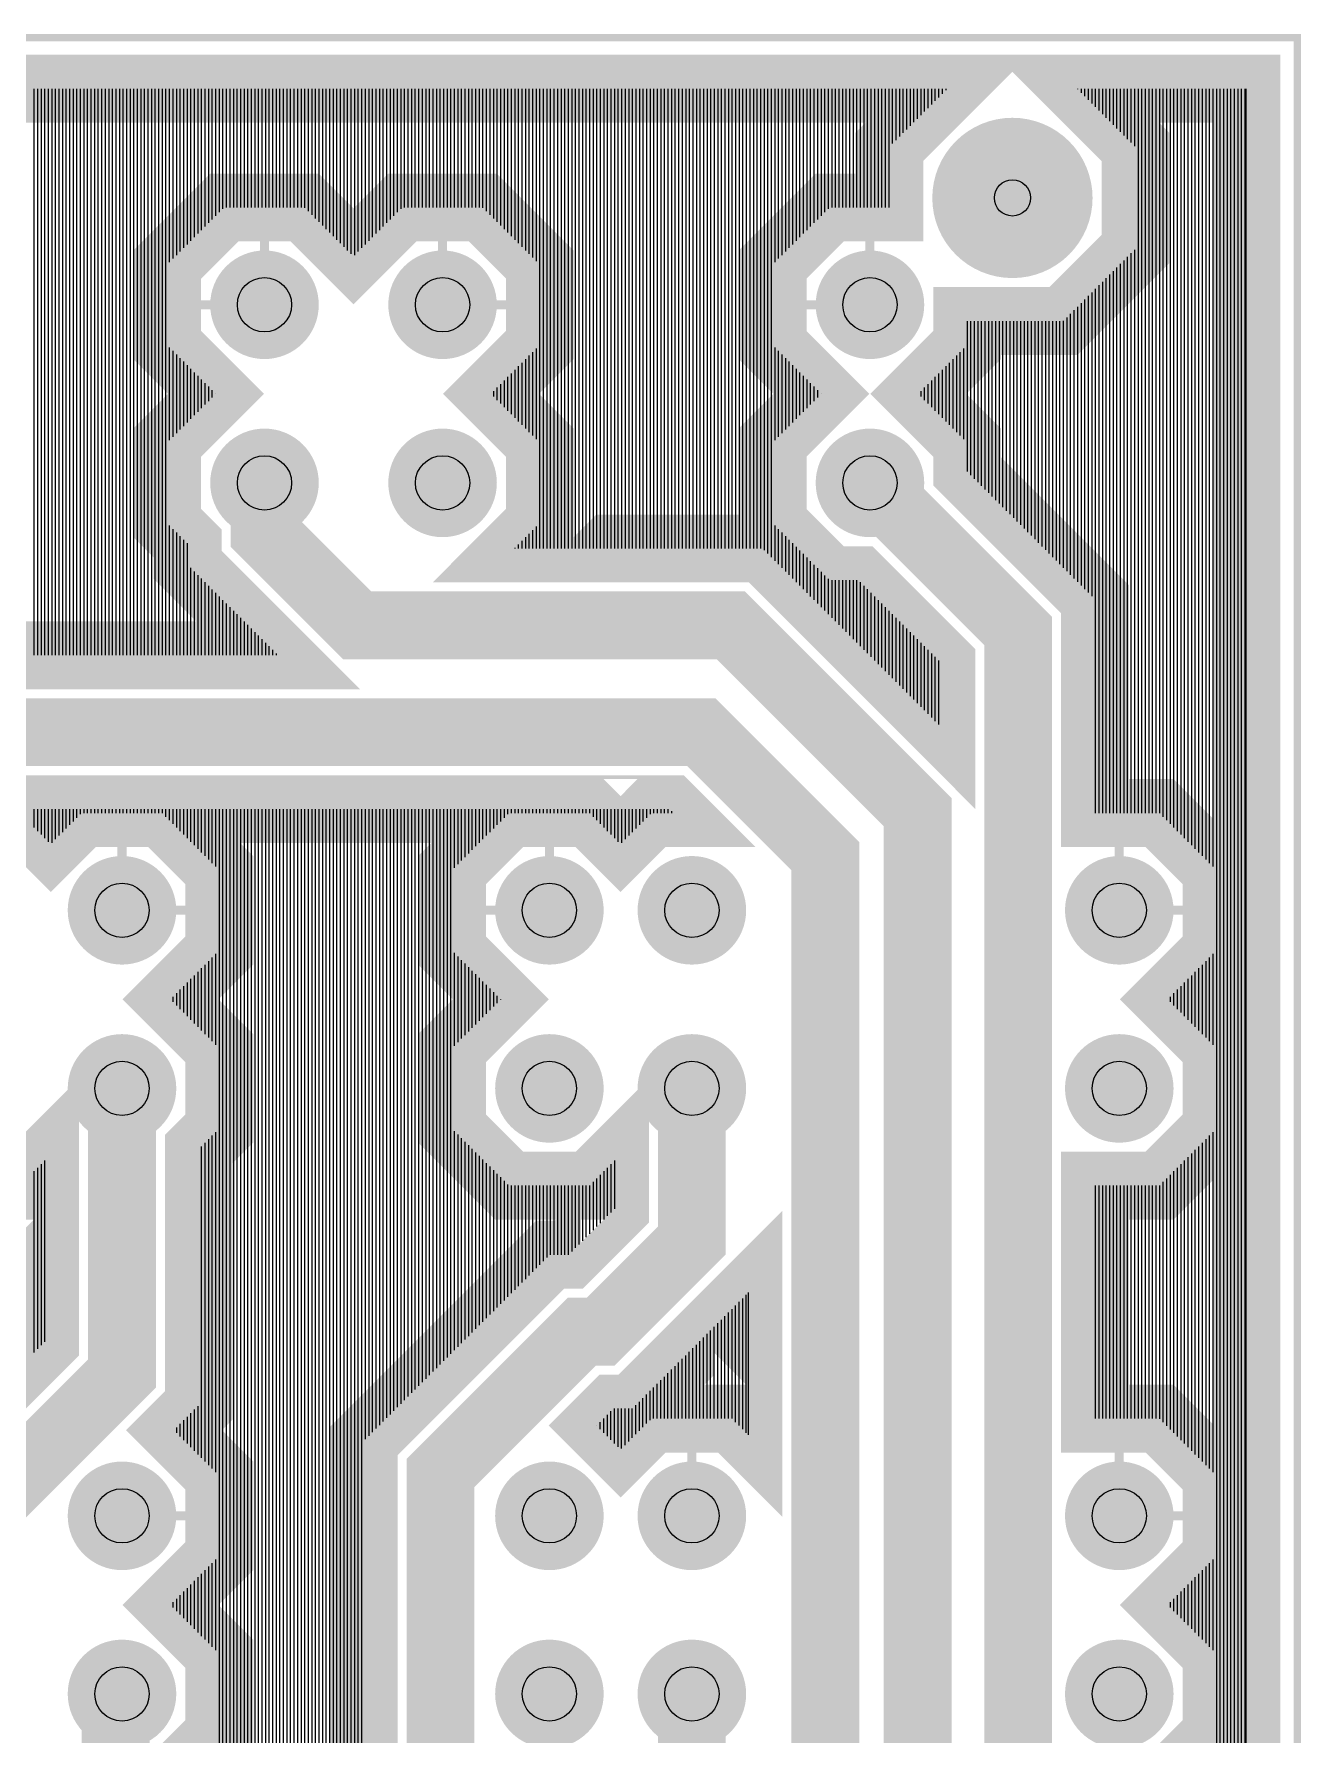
# Model space of a CAD drawing. Header units: centimetres. Extents: x -7.6 to 0, y -0.3 to 9.8.
# Drawn here: x -3.547 to 0.01, y 4.985 to 9.76 of the extents above; entities that cross this region are included whole.
import ezdxf

# ---------------------------------------------------------------- set-up
doc = ezdxf.new("R2010")
doc.units = ezdxf.units.CM
doc.layers.get('0').update_dxf_attribs({"linetype": 'CONTINUOUS'})

# ---------------------------------------------------------------- blocks, each defined once
blk = doc.blocks.new('EPAD')
at = {"const_width": 0.5}
blk.add_lwpolyline([(-0.25, 0, 1), (0.25, 0, 1)], format="xyb", close=True, dxfattribs=at)

msp = doc.modelspace()

# ---------------------------------------------------------------- linework, layer by layer
for points, const_width in [([(-7, 0.3), (0, 0.3), (0, 9.75), (-7, 9.75), (-7, 0.3)], 0.02032), ([(-3.810573, 8.015899), (-2.861273, 8.015899), (-3.115899, 8.270525), (-3.115899, 8.329749), (-3.173049, 8.386899), (-3.173049, 8.613101), (-3.03615, 8.75), (-3.173049, 8.886899), (-3.173049, 9.113101), (-3.013101, 9.273049), (-2.786899, 9.273049), (-2.65, 9.13615), (-2.513101, 9.273049), (-2.286899, 9.273049), (-2.126951, 9.113101), (-2.126951, 8.886899), (-2.26385, 8.75), (-2.126951, 8.613101), (-2.126951, 8.386899), (-2.197951, 8.315899), (-1.500928, 8.315899), (-0.999734, 7.814705), (-0.999734, 7.994408), (-1.232277, 8.226951), (-1.313101, 8.226951), (-1.473049, 8.386899), (-1.473049, 8.613101), (-1.33615, 8.75), (-1.473049, 8.886899), (-1.473049, 9.113101), (-1.313101, 9.273049), (-1.145649, 9.273049), (-1.145649, 9.443173), (-0.982332, 9.60649), (-6.017668, 9.60649)], 0.1905), ([(-0.14351, 0.44351), (-0.14351, 9.60649), (-0.617668, 9.60649), (-0.454351, 9.443173), (-0.454351, 9.156827), (-0.656827, 8.954351), (-0.926951, 8.954351), (-0.926951, 8.886899), (-1.06385, 8.75), (-0.926951, 8.613101), (-0.926951, 8.532277), (-0.567936, 8.173262), (-0.567936, 7.573049), (-0.386899, 7.573049), (-0.226951, 7.413101), (-0.226951, 7.186899), (-0.36385, 7.05), (-0.226951, 6.913101), (-0.226951, 6.686899), (-0.386899, 6.526951), (-0.567936, 6.526951), (-0.567936, 5.873049), (-0.386899, 5.873049), (-0.226951, 5.713101), (-0.226951, 5.486899), (-0.36385, 5.35), (-0.226951, 5.213101), (-0.226951, 4.986899), (-0.386899, 4.826951)], 0.1905), ([(-2.9, 9.273049), (-2.9, 9)], 0.0254), ([(-2.4, 9.273049), (-2.4, 9)], 0.0254), ([(-1.2, 9.273049), (-1.2, 9)], 0.0254), ([(-3.173049, 9), (-2.9, 9)], 0.0254), ([(-2.126951, 9), (-2.4, 9)], 0.0254), ([(-1.473049, 9), (-1.2, 9)], 0.0254), ([(-4.6, 8.5), (-3.9, 7.8), (-1.673132, 7.8), (-1.325354, 7.452222), (-1.325354, 3.655051), (-2.556, 2.424405), (-2.556, 1.9)], 0.1905), ([(-2.9, 8.5), (-2.9, 8.359952), (-2.640048, 8.1), (-1.590355, 8.1), (-1.066171, 7.575816), (-1.066171, 3.533829), (-2.3, 2.3), (-2.3, 1.904), (-2.304, 1.9)], 0.1905), ([(-2.05, 1.9), (-2.05, 2.191866), (-0.783835, 3.458031), (-0.783835, 8.083835), (-1.2, 8.5)], 0.1905), ([(-2.621732, 3.428386), (-2.621732, 5.809635), (-2.098385, 6.332982), (-2.045469, 6.332982), (-1.915899, 6.462552), (-1.915899, 6.597951), (-1.986899, 6.526951), (-2.213101, 6.526951), (-2.373049, 6.686899), (-2.373049, 6.913101), (-2.23615, 7.05), (-2.373049, 7.186899), (-2.373049, 7.413101), (-2.213101, 7.573049), (-1.986899, 7.573049), (-1.9, 7.48615), (-1.813101, 7.573049), (-1.751507, 7.573049), (-1.762559, 7.584101), (-3.989427, 7.584101)], 0.1905), ([(-3.813101, 7.573049), (-3.586899, 7.573049), (-3.5, 7.48615), (-3.413101, 7.573049), (-3.186899, 7.573049), (-3.026951, 7.413101), (-3.026951, 7.186899), (-3.16385, 7.05), (-3.026951, 6.913101), (-3.026951, 6.686899), (-3.084101, 6.629749), (-3.084101, 5.910573), (-3.154262, 5.840412), (-3.026951, 5.713101), (-3.026951, 5.486899), (-3.16385, 5.35), (-3.026951, 5.213101), (-3.026951, 4.986899), (-3.102101, 4.911749), (-3.102101, 2.948017)], 0.1905), ([(-3.3, 7.573049), (-3.3, 7.3)], 0.0254), ([(-2.1, 7.573049), (-2.1, 7.3)], 0.0254), ([(-0.5, 7.573049), (-0.5, 7.3)], 0.0254), ([(-3.026951, 7.3), (-3.3, 7.3)], 0.0254), ([(-2.373049, 7.3), (-2.1, 7.3)], 0.0254), ([(-0.226951, 7.3), (-0.5, 7.3)], 0.0254), ([(-3.3, 6.8), (-3.3, 6), (-4.08, 5.22), (-4.08, 1.9)], 0.1905), ([(-3.064, 1.9), (-3.064, 2.680792), (-2.405833, 3.338959), (-2.405833, 5.720208), (-2.008958, 6.117083), (-1.956042, 6.117083), (-1.7, 6.373125), (-1.7, 6.8)], 0.1905), ([(-4.118101, 5.487225), (-3.515899, 6.089427), (-3.515899, 6.597951), (-3.586899, 6.526951), (-3.813101, 6.526951)], 0.1905), ([(-1.547337, 6.220462), (-1.866615, 5.901184), (-1.919531, 5.901184), (-1.967282, 5.853432), (-1.9, 5.78615), (-1.813101, 5.873049), (-1.586899, 5.873049), (-1.541253, 5.827403), (-1.541253, 6.226546), (-1.547337, 6.220462)], 0.1905), ([(-1.7, 5.873049), (-1.7, 5.6)], 0.0254), ([(-0.5, 5.873049), (-0.5, 5.6)], 0.0254), ([(-3.026951, 5.6), (-3.3, 5.6)], 0.0254), ([(-0.226951, 5.6), (-0.5, 5.6)], 0.0254), ([(-3.318, 1.9), (-3.318, 5.082), (-3.3, 5.1)], 0.1905), ([(-1.7, 5.1), (-1.7, 3.685763), (-2.811388, 2.574375), (-2.811388, 1.901388), (-2.81, 1.9)], 0.1905)]:
    msp.add_lwpolyline(points, dxfattribs=dict(const_width=const_width))
for points in [[(-3.54649, 8.015899), (-3.54649, 9.60649)], [(-3.53649, 8.015899), (-3.53649, 9.60649)], [(-3.52649, 8.015899), (-3.52649, 9.60649)], [(-3.51649, 8.015899), (-3.51649, 9.60649)], [(-3.50649, 8.015899), (-3.50649, 9.60649)], [(-3.49649, 8.015899), (-3.49649, 9.60649)], [(-3.48649, 8.015899), (-3.48649, 9.60649)], [(-3.47649, 8.015899), (-3.47649, 9.60649)], [(-3.46649, 8.015899), (-3.46649, 9.60649)], [(-3.45649, 8.015899), (-3.45649, 9.60649)], [(-3.44649, 8.015899), (-3.44649, 9.60649)], [(-3.43649, 8.015899), (-3.43649, 9.60649)], [(-3.42649, 8.015899), (-3.42649, 9.60649)], [(-3.41649, 8.015899), (-3.41649, 9.60649)], [(-3.40649, 8.015899), (-3.40649, 9.60649)], [(-3.39649, 8.015899), (-3.39649, 9.60649)], [(-3.38649, 8.015899), (-3.38649, 9.60649)], [(-3.37649, 8.015899), (-3.37649, 9.60649)], [(-3.36649, 8.015899), (-3.36649, 9.60649)], [(-3.35649, 8.015899), (-3.35649, 9.60649)], [(-3.34649, 8.015899), (-3.34649, 9.60649)], [(-3.33649, 8.015899), (-3.33649, 9.60649)], [(-3.32649, 8.015899), (-3.32649, 9.60649)], [(-3.31649, 8.015899), (-3.31649, 9.60649)], [(-3.30649, 8.015899), (-3.30649, 9.60649)], [(-3.29649, 8.015899), (-3.29649, 9.60649)], [(-3.28649, 8.015899), (-3.28649, 9.60649)], [(-3.27649, 8.015899), (-3.27649, 9.60649)], [(-3.26649, 8.015899), (-3.26649, 9.60649)], [(-3.25649, 8.015899), (-3.25649, 9.60649)], [(-3.24649, 8.015899), (-3.24649, 9.60649)], [(-3.23649, 8.015899), (-3.23649, 9.60649)], [(-3.22649, 8.015899), (-3.22649, 9.60649)], [(-3.21649, 8.015899), (-3.21649, 9.60649)], [(-3.20649, 8.015899), (-3.20649, 9.60649)], [(-3.19649, 8.015899), (-3.19649, 9.60649)], [(-3.18649, 8.015899), (-3.18649, 9.60649)], [(-3.17649, 8.015899), (-3.17649, 9.60649)], [(-3.16649, 9.11966), (-3.16649, 9.60649)], [(-3.15649, 9.12966), (-3.15649, 9.60649)], [(-3.14649, 9.13966), (-3.14649, 9.60649)], [(-3.13649, 9.14966), (-3.13649, 9.60649)], [(-3.12649, 9.15966), (-3.12649, 9.60649)], [(-3.11649, 9.16966), (-3.11649, 9.60649)], [(-3.10649, 9.17966), (-3.10649, 9.60649)], [(-3.09649, 9.18966), (-3.09649, 9.60649)], [(-3.08649, 9.19966), (-3.08649, 9.60649)], [(-3.07649, 9.20966), (-3.07649, 9.60649)], [(-3.06649, 9.21966), (-3.06649, 9.60649)], [(-3.05649, 9.22966), (-3.05649, 9.60649)], [(-3.04649, 9.23966), (-3.04649, 9.60649)], [(-3.03649, 9.24966), (-3.03649, 9.60649)], [(-3.02649, 9.25966), (-3.02649, 9.60649)], [(-3.01649, 9.26966), (-3.01649, 9.60649)], [(-3.00649, 9.273049), (-3.00649, 9.60649)], [(-2.99649, 9.273049), (-2.99649, 9.60649)], [(-2.98649, 9.273049), (-2.98649, 9.60649)], [(-2.97649, 9.273049), (-2.97649, 9.60649)], [(-2.96649, 9.273049), (-2.96649, 9.60649)], [(-2.95649, 9.273049), (-2.95649, 9.60649)], [(-2.94649, 9.273049), (-2.94649, 9.60649)], [(-2.93649, 9.273049), (-2.93649, 9.60649)], [(-2.92649, 9.273049), (-2.92649, 9.60649)], [(-2.91649, 9.273049), (-2.91649, 9.60649)], [(-2.90649, 9.273049), (-2.90649, 9.60649)], [(-2.89649, 9.273049), (-2.89649, 9.60649)], [(-2.88649, 9.273049), (-2.88649, 9.60649)], [(-2.87649, 9.273049), (-2.87649, 9.60649)], [(-2.86649, 9.273049), (-2.86649, 9.60649)], [(-2.85649, 9.273049), (-2.85649, 9.60649)], [(-2.84649, 9.273049), (-2.84649, 9.60649)], [(-2.83649, 9.273049), (-2.83649, 9.60649)], [(-2.82649, 9.273049), (-2.82649, 9.60649)], [(-2.81649, 9.273049), (-2.81649, 9.60649)], [(-2.80649, 9.273049), (-2.80649, 9.60649)], [(-2.79649, 9.273049), (-2.79649, 9.60649)], [(-2.78649, 9.27264), (-2.78649, 9.60649)], [(-2.77649, 9.26264), (-2.77649, 9.60649)], [(-2.76649, 9.25264), (-2.76649, 9.60649)], [(-2.75649, 9.24264), (-2.75649, 9.60649)], [(-2.74649, 9.23264), (-2.74649, 9.60649)], [(-2.73649, 9.22264), (-2.73649, 9.60649)], [(-2.72649, 9.21264), (-2.72649, 9.60649)], [(-2.71649, 9.20264), (-2.71649, 9.60649)], [(-2.70649, 9.19264), (-2.70649, 9.60649)], [(-2.69649, 9.18264), (-2.69649, 9.60649)], [(-2.68649, 9.17264), (-2.68649, 9.60649)], [(-2.67649, 9.16264), (-2.67649, 9.60649)], [(-2.66649, 9.15264), (-2.66649, 9.60649)], [(-2.65649, 9.14264), (-2.65649, 9.60649)], [(-2.64649, 9.13966), (-2.64649, 9.60649)], [(-2.63649, 9.14966), (-2.63649, 9.60649)], [(-2.62649, 9.15966), (-2.62649, 9.60649)], [(-2.61649, 9.16966), (-2.61649, 9.60649)], [(-2.60649, 9.17966), (-2.60649, 9.60649)], [(-2.59649, 9.18966), (-2.59649, 9.60649)], [(-2.58649, 9.19966), (-2.58649, 9.60649)], [(-2.57649, 9.20966), (-2.57649, 9.60649)], [(-2.56649, 9.21966), (-2.56649, 9.60649)], [(-2.55649, 9.22966), (-2.55649, 9.60649)], [(-2.54649, 9.23966), (-2.54649, 9.60649)], [(-2.53649, 9.24966), (-2.53649, 9.60649)], [(-2.52649, 9.25966), (-2.52649, 9.60649)], [(-2.51649, 9.26966), (-2.51649, 9.60649)], [(-2.50649, 9.273049), (-2.50649, 9.60649)], [(-2.49649, 9.273049), (-2.49649, 9.60649)], [(-2.48649, 9.273049), (-2.48649, 9.60649)], [(-2.47649, 9.273049), (-2.47649, 9.60649)], [(-2.46649, 9.273049), (-2.46649, 9.60649)], [(-2.45649, 9.273049), (-2.45649, 9.60649)], [(-2.44649, 9.273049), (-2.44649, 9.60649)], [(-2.43649, 9.273049), (-2.43649, 9.60649)], [(-2.42649, 9.273049), (-2.42649, 9.60649)], [(-2.41649, 9.273049), (-2.41649, 9.60649)], [(-2.40649, 9.273049), (-2.40649, 9.60649)], [(-2.39649, 9.273049), (-2.39649, 9.60649)], [(-2.38649, 9.273049), (-2.38649, 9.60649)], [(-2.37649, 9.273049), (-2.37649, 9.60649)], [(-2.36649, 9.273049), (-2.36649, 9.60649)], [(-2.35649, 9.273049), (-2.35649, 9.60649)], [(-2.34649, 9.273049), (-2.34649, 9.60649)], [(-2.33649, 9.273049), (-2.33649, 9.60649)], [(-2.32649, 9.273049), (-2.32649, 9.60649)], [(-2.31649, 9.273049), (-2.31649, 9.60649)], [(-2.30649, 9.273049), (-2.30649, 9.60649)], [(-2.29649, 9.273049), (-2.29649, 9.60649)], [(-2.28649, 9.27264), (-2.28649, 9.60649)], [(-2.27649, 9.26264), (-2.27649, 9.60649)], [(-2.26649, 9.25264), (-2.26649, 9.60649)], [(-2.25649, 9.24264), (-2.25649, 9.60649)], [(-2.24649, 9.23264), (-2.24649, 9.60649)], [(-2.23649, 9.22264), (-2.23649, 9.60649)], [(-2.22649, 9.21264), (-2.22649, 9.60649)], [(-2.21649, 9.20264), (-2.21649, 9.60649)], [(-2.20649, 9.19264), (-2.20649, 9.60649)], [(-2.19649, 9.18264), (-2.19649, 9.60649)], [(-2.18649, 9.17264), (-2.18649, 9.60649)], [(-2.17649, 9.16264), (-2.17649, 9.60649)], [(-2.16649, 9.15264), (-2.16649, 9.60649)], [(-2.15649, 9.14264), (-2.15649, 9.60649)], [(-2.14649, 9.13264), (-2.14649, 9.60649)], [(-2.13649, 9.12264), (-2.13649, 9.60649)], [(-2.12649, 8.315899), (-2.12649, 9.60649)], [(-2.11649, 8.315899), (-2.11649, 9.60649)], [(-2.10649, 8.315899), (-2.10649, 9.60649)], [(-2.09649, 8.315899), (-2.09649, 9.60649)], [(-2.08649, 8.315899), (-2.08649, 9.60649)], [(-2.07649, 8.315899), (-2.07649, 9.60649)], [(-2.06649, 8.315899), (-2.06649, 9.60649)], [(-2.05649, 8.315899), (-2.05649, 9.60649)], [(-2.04649, 8.315899), (-2.04649, 9.60649)], [(-2.03649, 8.315899), (-2.03649, 9.60649)], [(-2.02649, 8.315899), (-2.02649, 9.60649)], [(-2.01649, 8.315899), (-2.01649, 9.60649)], [(-2.00649, 8.315899), (-2.00649, 9.60649)], [(-1.99649, 8.315899), (-1.99649, 9.60649)], [(-1.98649, 8.315899), (-1.98649, 9.60649)], [(-1.97649, 8.315899), (-1.97649, 9.60649)], [(-1.96649, 8.315899), (-1.96649, 9.60649)], [(-1.95649, 8.315899), (-1.95649, 9.60649)], [(-1.94649, 8.315899), (-1.94649, 9.60649)], [(-1.93649, 8.315899), (-1.93649, 9.60649)], [(-1.92649, 8.315899), (-1.92649, 9.60649)], [(-1.91649, 8.315899), (-1.91649, 9.60649)], [(-1.90649, 8.315899), (-1.90649, 9.60649)], [(-1.89649, 8.315899), (-1.89649, 9.60649)], [(-1.88649, 8.315899), (-1.88649, 9.60649)], [(-1.87649, 8.315899), (-1.87649, 9.60649)], [(-1.86649, 8.315899), (-1.86649, 9.60649)], [(-1.85649, 8.315899), (-1.85649, 9.60649)], [(-1.84649, 8.315899), (-1.84649, 9.60649)], [(-1.83649, 8.315899), (-1.83649, 9.60649)], [(-1.82649, 8.315899), (-1.82649, 9.60649)], [(-1.81649, 8.315899), (-1.81649, 9.60649)], [(-1.80649, 8.315899), (-1.80649, 9.60649)], [(-1.79649, 8.315899), (-1.79649, 9.60649)], [(-1.78649, 8.315899), (-1.78649, 9.60649)], [(-1.77649, 8.315899), (-1.77649, 9.60649)], [(-1.76649, 8.315899), (-1.76649, 9.60649)], [(-1.75649, 8.315899), (-1.75649, 9.60649)], [(-1.74649, 8.315899), (-1.74649, 9.60649)], [(-1.73649, 8.315899), (-1.73649, 9.60649)], [(-1.72649, 8.315899), (-1.72649, 9.60649)], [(-1.71649, 8.315899), (-1.71649, 9.60649)], [(-1.70649, 8.315899), (-1.70649, 9.60649)], [(-1.69649, 8.315899), (-1.69649, 9.60649)], [(-1.68649, 8.315899), (-1.68649, 9.60649)], [(-1.67649, 8.315899), (-1.67649, 9.60649)], [(-1.66649, 8.315899), (-1.66649, 9.60649)], [(-1.65649, 8.315899), (-1.65649, 9.60649)], [(-1.64649, 8.315899), (-1.64649, 9.60649)], [(-1.63649, 8.315899), (-1.63649, 9.60649)], [(-1.62649, 8.315899), (-1.62649, 9.60649)], [(-1.61649, 8.315899), (-1.61649, 9.60649)], [(-1.60649, 8.315899), (-1.60649, 9.60649)], [(-1.59649, 8.315899), (-1.59649, 9.60649)], [(-1.58649, 8.315899), (-1.58649, 9.60649)], [(-1.57649, 8.315899), (-1.57649, 9.60649)], [(-1.56649, 8.315899), (-1.56649, 9.60649)], [(-1.55649, 8.315899), (-1.55649, 9.60649)], [(-1.54649, 8.315899), (-1.54649, 9.60649)], [(-1.53649, 8.315899), (-1.53649, 9.60649)], [(-1.52649, 8.315899), (-1.52649, 9.60649)], [(-1.51649, 8.315899), (-1.51649, 9.60649)], [(-1.50649, 8.315899), (-1.50649, 9.60649)], [(-1.49649, 8.311461), (-1.49649, 9.60649)], [(-1.48649, 8.301461), (-1.48649, 9.60649)], [(-1.47649, 8.291461), (-1.47649, 9.60649)], [(-1.46649, 9.11966), (-1.46649, 9.60649)], [(-1.45649, 9.12966), (-1.45649, 9.60649)], [(-1.44649, 9.13966), (-1.44649, 9.60649)], [(-1.43649, 9.14966), (-1.43649, 9.60649)], [(-1.42649, 9.15966), (-1.42649, 9.60649)], [(-1.41649, 9.16966), (-1.41649, 9.60649)], [(-1.40649, 9.17966), (-1.40649, 9.60649)], [(-1.39649, 9.18966), (-1.39649, 9.60649)], [(-1.38649, 9.19966), (-1.38649, 9.60649)], [(-1.37649, 9.20966), (-1.37649, 9.60649)], [(-1.36649, 9.21966), (-1.36649, 9.60649)], [(-1.35649, 9.22966), (-1.35649, 9.60649)], [(-1.34649, 9.23966), (-1.34649, 9.60649)], [(-1.33649, 9.24966), (-1.33649, 9.60649)], [(-1.32649, 9.25966), (-1.32649, 9.60649)], [(-1.31649, 9.26966), (-1.31649, 9.60649)], [(-1.30649, 9.273049), (-1.30649, 9.60649)], [(-1.29649, 9.273049), (-1.29649, 9.60649)], [(-1.28649, 9.273049), (-1.28649, 9.60649)], [(-1.27649, 9.273049), (-1.27649, 9.60649)], [(-1.26649, 9.273049), (-1.26649, 9.60649)], [(-1.25649, 9.273049), (-1.25649, 9.60649)], [(-1.24649, 9.273049), (-1.24649, 9.60649)], [(-1.23649, 9.273049), (-1.23649, 9.60649)], [(-1.22649, 9.273049), (-1.22649, 9.60649)], [(-1.21649, 9.273049), (-1.21649, 9.60649)], [(-1.20649, 9.273049), (-1.20649, 9.60649)], [(-1.19649, 9.273049), (-1.19649, 9.60649)], [(-1.18649, 9.273049), (-1.18649, 9.60649)], [(-1.17649, 9.273049), (-1.17649, 9.60649)], [(-1.16649, 9.273049), (-1.16649, 9.60649)], [(-1.15649, 9.273049), (-1.15649, 9.60649)], [(-1.14649, 9.273049), (-1.14649, 9.60649)], [(-1.13649, 9.452332), (-1.13649, 9.60649)], [(-1.12649, 9.462332), (-1.12649, 9.60649)], [(-1.11649, 9.472332), (-1.11649, 9.60649)], [(-1.10649, 9.482332), (-1.10649, 9.60649)], [(-1.09649, 9.492332), (-1.09649, 9.60649)], [(-1.08649, 9.502332), (-1.08649, 9.60649)], [(-1.07649, 9.512332), (-1.07649, 9.60649)], [(-1.06649, 9.522332), (-1.06649, 9.60649)], [(-1.05649, 9.532332), (-1.05649, 9.60649)], [(-1.04649, 9.542332), (-1.04649, 9.60649)], [(-1.03649, 9.552332), (-1.03649, 9.60649)], [(-1.02649, 9.562332), (-1.02649, 9.60649)], [(-1.01649, 9.572332), (-1.01649, 9.60649)], [(-1.00649, 9.582332), (-1.00649, 9.60649)], [(-0.99649, 9.592332), (-0.99649, 9.60649)], [(-0.98649, 9.602332), (-0.98649, 9.60649)], [(-0.61649, 9.605312), (-0.61649, 9.60649)], [(-0.60649, 9.595312), (-0.60649, 9.60649)], [(-0.59649, 9.585312), (-0.59649, 9.60649)], [(-0.58649, 9.575312), (-0.58649, 9.60649)], [(-0.57649, 9.565312), (-0.57649, 9.60649)], [(-0.56649, 9.555312), (-0.56649, 9.60649)], [(-0.55649, 9.545312), (-0.55649, 9.60649)], [(-0.54649, 9.535312), (-0.54649, 9.60649)], [(-0.53649, 9.525312), (-0.53649, 9.60649)], [(-0.52649, 9.515312), (-0.52649, 9.60649)], [(-0.51649, 9.505312), (-0.51649, 9.60649)], [(-0.50649, 9.495312), (-0.50649, 9.60649)], [(-0.49649, 9.485312), (-0.49649, 9.60649)], [(-0.48649, 9.475312), (-0.48649, 9.60649)], [(-0.47649, 9.465312), (-0.47649, 9.60649)], [(-0.46649, 9.455312), (-0.46649, 9.60649)], [(-0.45649, 9.445312), (-0.45649, 9.60649)], [(-0.44649, 7.573049), (-0.44649, 9.60649)], [(-0.43649, 7.573049), (-0.43649, 9.60649)], [(-0.42649, 7.573049), (-0.42649, 9.60649)], [(-0.41649, 7.573049), (-0.41649, 9.60649)], [(-0.40649, 7.573049), (-0.40649, 9.60649)], [(-0.39649, 7.573049), (-0.39649, 9.60649)], [(-0.38649, 7.57264), (-0.38649, 9.60649)], [(-0.37649, 7.56264), (-0.37649, 9.60649)], [(-0.36649, 7.55264), (-0.36649, 9.60649)], [(-0.35649, 7.54264), (-0.35649, 9.60649)], [(-0.34649, 7.53264), (-0.34649, 9.60649)], [(-0.33649, 7.52264), (-0.33649, 9.60649)], [(-0.32649, 7.51264), (-0.32649, 9.60649)], [(-0.31649, 7.50264), (-0.31649, 9.60649)], [(-0.30649, 7.49264), (-0.30649, 9.60649)], [(-0.29649, 7.48264), (-0.29649, 9.60649)], [(-0.28649, 7.47264), (-0.28649, 9.60649)], [(-0.27649, 7.46264), (-0.27649, 9.60649)], [(-0.26649, 7.45264), (-0.26649, 9.60649)], [(-0.25649, 7.44264), (-0.25649, 9.60649)], [(-0.24649, 7.43264), (-0.24649, 9.60649)], [(-0.23649, 7.42264), (-0.23649, 9.60649)], [(-0.22649, 0.44351), (-0.22649, 9.60649)], [(-0.21649, 0.44351), (-0.21649, 9.60649)], [(-0.20649, 0.44351), (-0.20649, 9.60649)], [(-0.19649, 0.44351), (-0.19649, 9.60649)], [(-0.18649, 0.44351), (-0.18649, 9.60649)], [(-0.17649, 0.44351), (-0.17649, 9.60649)], [(-0.16649, 0.44351), (-0.16649, 9.60649)], [(-0.15649, 0.44351), (-0.15649, 9.60649)], [(-0.14649, 0.44351), (-0.14649, 9.60649)], [(-0.14351, 0.44351), (-0.14351, 9.60649)], [(-0.48649, 7.573049), (-0.48649, 9.124688)], [(-0.47649, 7.573049), (-0.47649, 9.134688)], [(-0.46649, 7.573049), (-0.46649, 9.144688)], [(-0.45649, 7.573049), (-0.45649, 9.154688)], [(-0.53649, 7.573049), (-0.53649, 9.074688)], [(-0.52649, 7.573049), (-0.52649, 9.084688)], [(-0.51649, 7.573049), (-0.51649, 9.094688)], [(-0.50649, 7.573049), (-0.50649, 9.104688)], [(-0.49649, 7.573049), (-0.49649, 9.114688)], [(-0.57649, 8.181816), (-0.57649, 9.034688)], [(-0.56649, 7.573049), (-0.56649, 9.044688)], [(-0.55649, 7.573049), (-0.55649, 9.054688)], [(-0.54649, 7.573049), (-0.54649, 9.064688)], [(-0.62649, 8.231816), (-0.62649, 8.984688)], [(-0.61649, 8.221816), (-0.61649, 8.994688)], [(-0.60649, 8.211816), (-0.60649, 9.004688)], [(-0.59649, 8.201816), (-0.59649, 9.014688)], [(-0.58649, 8.191816), (-0.58649, 9.024688)], [(-0.92649, 8.531816), (-0.92649, 8.954351)], [(-0.91649, 8.521816), (-0.91649, 8.954351)], [(-0.90649, 8.511816), (-0.90649, 8.954351)], [(-0.89649, 8.501816), (-0.89649, 8.954351)], [(-0.88649, 8.491816), (-0.88649, 8.954351)], [(-0.87649, 8.481816), (-0.87649, 8.954351)], [(-0.86649, 8.471816), (-0.86649, 8.954351)], [(-0.85649, 8.461816), (-0.85649, 8.954351)], [(-0.84649, 8.451816), (-0.84649, 8.954351)], [(-0.83649, 8.441816), (-0.83649, 8.954351)], [(-0.82649, 8.431816), (-0.82649, 8.954351)], [(-0.81649, 8.421816), (-0.81649, 8.954351)], [(-0.80649, 8.411816), (-0.80649, 8.954351)], [(-0.79649, 8.401816), (-0.79649, 8.954351)], [(-0.78649, 8.391816), (-0.78649, 8.954351)], [(-0.77649, 8.381816), (-0.77649, 8.954351)], [(-0.76649, 8.371816), (-0.76649, 8.954351)], [(-0.75649, 8.361816), (-0.75649, 8.954351)], [(-0.74649, 8.351816), (-0.74649, 8.954351)], [(-0.73649, 8.341816), (-0.73649, 8.954351)], [(-0.72649, 8.331816), (-0.72649, 8.954351)], [(-0.71649, 8.321816), (-0.71649, 8.954351)], [(-0.70649, 8.311816), (-0.70649, 8.954351)], [(-0.69649, 8.301816), (-0.69649, 8.954351)], [(-0.68649, 8.291816), (-0.68649, 8.954351)], [(-0.67649, 8.281816), (-0.67649, 8.954351)], [(-0.66649, 8.271816), (-0.66649, 8.954351)], [(-0.65649, 8.261816), (-0.65649, 8.954688)], [(-0.64649, 8.251816), (-0.64649, 8.964688)], [(-0.63649, 8.241816), (-0.63649, 8.974688)], [(-3.16649, 8.61966), (-3.16649, 8.88034)], [(-3.15649, 8.62966), (-3.15649, 8.87034)], [(-3.14649, 8.63966), (-3.14649, 8.86034)], [(-3.13649, 8.64966), (-3.13649, 8.85034)], [(-3.12649, 8.65966), (-3.12649, 8.84034)], [(-2.17649, 8.66264), (-2.17649, 8.83736)], [(-2.16649, 8.65264), (-2.16649, 8.84736)], [(-2.15649, 8.64264), (-2.15649, 8.85736)], [(-2.14649, 8.63264), (-2.14649, 8.86736)], [(-2.13649, 8.62264), (-2.13649, 8.87736)], [(-1.46649, 8.61966), (-1.46649, 8.88034)], [(-1.45649, 8.62966), (-1.45649, 8.87034)], [(-1.44649, 8.63966), (-1.44649, 8.86034)], [(-1.43649, 8.64966), (-1.43649, 8.85034)], [(-1.42649, 8.65966), (-1.42649, 8.84034)], [(-0.97649, 8.66264), (-0.97649, 8.83736)], [(-0.96649, 8.65264), (-0.96649, 8.84736)], [(-0.95649, 8.64264), (-0.95649, 8.85736)], [(-0.94649, 8.63264), (-0.94649, 8.86736)], [(-0.93649, 8.62264), (-0.93649, 8.87736)], [(-3.11649, 8.66966), (-3.11649, 8.83034)], [(-3.10649, 8.67966), (-3.10649, 8.82034)], [(-3.09649, 8.68966), (-3.09649, 8.81034)], [(-3.08649, 8.69966), (-3.08649, 8.80034)], [(-3.07649, 8.70966), (-3.07649, 8.79034)], [(-2.22649, 8.71264), (-2.22649, 8.78736)], [(-2.21649, 8.70264), (-2.21649, 8.79736)], [(-2.20649, 8.69264), (-2.20649, 8.80736)], [(-2.19649, 8.68264), (-2.19649, 8.81736)], [(-2.18649, 8.67264), (-2.18649, 8.82736)], [(-1.41649, 8.66966), (-1.41649, 8.83034)], [(-1.40649, 8.67966), (-1.40649, 8.82034)], [(-1.39649, 8.68966), (-1.39649, 8.81034)], [(-1.38649, 8.69966), (-1.38649, 8.80034)], [(-1.37649, 8.70966), (-1.37649, 8.79034)], [(-1.02649, 8.71264), (-1.02649, 8.78736)], [(-1.01649, 8.70264), (-1.01649, 8.79736)], [(-1.00649, 8.69264), (-1.00649, 8.80736)], [(-0.99649, 8.68264), (-0.99649, 8.81736)], [(-0.98649, 8.67264), (-0.98649, 8.82736)], [(-3.06649, 8.71966), (-3.06649, 8.78034)], [(-3.05649, 8.72966), (-3.05649, 8.77034)], [(-3.04649, 8.73966), (-3.04649, 8.76034)], [(-3.03649, 8.74966), (-3.03649, 8.75034)], [(-2.25649, 8.74264), (-2.25649, 8.75736)], [(-2.24649, 8.73264), (-2.24649, 8.76736)], [(-2.23649, 8.72264), (-2.23649, 8.77736)], [(-1.36649, 8.71966), (-1.36649, 8.78034)], [(-1.35649, 8.72966), (-1.35649, 8.77034)], [(-1.34649, 8.73966), (-1.34649, 8.76034)], [(-1.33649, 8.74966), (-1.33649, 8.75034)], [(-1.05649, 8.74264), (-1.05649, 8.75736)], [(-1.04649, 8.73264), (-1.04649, 8.76736)], [(-1.03649, 8.72264), (-1.03649, 8.77736)], [(-3.16649, 8.015899), (-3.16649, 8.38034)], [(-3.15649, 8.015899), (-3.15649, 8.37034)], [(-3.14649, 8.015899), (-3.14649, 8.36034)], [(-2.15649, 8.315899), (-2.15649, 8.35736)], [(-2.14649, 8.315899), (-2.14649, 8.36736)], [(-2.13649, 8.315899), (-2.13649, 8.37736)], [(-1.46649, 8.281461), (-1.46649, 8.38034)], [(-1.45649, 8.271461), (-1.45649, 8.37034)], [(-1.44649, 8.261461), (-1.44649, 8.36034)], [(-3.13649, 8.015899), (-3.13649, 8.35034)], [(-3.12649, 8.015899), (-3.12649, 8.34034)], [(-3.11649, 8.015899), (-3.11649, 8.33034)], [(-2.19649, 8.315899), (-2.19649, 8.31736)], [(-2.18649, 8.315899), (-2.18649, 8.32736)], [(-2.17649, 8.315899), (-2.17649, 8.33736)], [(-2.16649, 8.315899), (-2.16649, 8.34736)], [(-1.43649, 8.251461), (-1.43649, 8.35034)], [(-1.42649, 8.241461), (-1.42649, 8.34034)], [(-1.41649, 8.231461), (-1.41649, 8.33034)], [(-1.40649, 8.221461), (-1.40649, 8.32034)], [(-1.39649, 8.211461), (-1.39649, 8.31034)], [(-1.38649, 8.201461), (-1.38649, 8.30034)], [(-1.37649, 8.191461), (-1.37649, 8.29034)], [(-1.36649, 8.181461), (-1.36649, 8.28034)], [(-1.35649, 8.171461), (-1.35649, 8.27034)], [(-3.10649, 8.015899), (-3.10649, 8.261116)], [(-3.09649, 8.015899), (-3.09649, 8.251116)], [(-3.08649, 8.015899), (-3.08649, 8.241116)], [(-3.07649, 8.015899), (-3.07649, 8.231116)], [(-3.06649, 8.015899), (-3.06649, 8.221116)], [(-1.34649, 8.161461), (-1.34649, 8.26034)], [(-1.33649, 8.151461), (-1.33649, 8.25034)], [(-1.32649, 8.141461), (-1.32649, 8.24034)], [(-1.31649, 8.131461), (-1.31649, 8.23034)], [(-1.30649, 8.121461), (-1.30649, 8.226951)], [(-1.29649, 8.111461), (-1.29649, 8.226951)], [(-1.28649, 8.101461), (-1.28649, 8.226951)], [(-1.27649, 8.091461), (-1.27649, 8.226951)], [(-1.26649, 8.081461), (-1.26649, 8.226951)], [(-1.25649, 8.071461), (-1.25649, 8.226951)], [(-1.24649, 8.061461), (-1.24649, 8.226951)], [(-1.23649, 8.051461), (-1.23649, 8.226951)], [(-1.22649, 8.041461), (-1.22649, 8.221164)], [(-3.05649, 8.015899), (-3.05649, 8.211116)], [(-3.04649, 8.015899), (-3.04649, 8.201116)], [(-3.03649, 8.015899), (-3.03649, 8.191116)], [(-3.02649, 8.015899), (-3.02649, 8.181116)], [(-3.01649, 8.015899), (-3.01649, 8.171116)], [(-1.21649, 8.031461), (-1.21649, 8.211164)], [(-1.20649, 8.021461), (-1.20649, 8.201164)], [(-1.19649, 8.011461), (-1.19649, 8.191164)], [(-1.18649, 8.001461), (-1.18649, 8.181164)], [(-1.17649, 7.991461), (-1.17649, 8.171164)], [(-3.00649, 8.015899), (-3.00649, 8.161116)], [(-2.99649, 8.015899), (-2.99649, 8.151116)], [(-2.98649, 8.015899), (-2.98649, 8.141116)], [(-2.97649, 8.015899), (-2.97649, 8.131116)], [(-2.96649, 8.015899), (-2.96649, 8.121116)], [(-1.16649, 7.981461), (-1.16649, 8.161164)], [(-1.15649, 7.971461), (-1.15649, 8.151164)], [(-1.14649, 7.961461), (-1.14649, 8.141164)], [(-1.13649, 7.951461), (-1.13649, 8.131164)], [(-1.12649, 7.941461), (-1.12649, 8.121164)], [(-2.95649, 8.015899), (-2.95649, 8.111116)], [(-2.94649, 8.015899), (-2.94649, 8.101116)], [(-2.93649, 8.015899), (-2.93649, 8.091116)], [(-2.92649, 8.015899), (-2.92649, 8.081116)], [(-2.91649, 8.015899), (-2.91649, 8.071116)], [(-1.11649, 7.931461), (-1.11649, 8.111164)], [(-1.10649, 7.921461), (-1.10649, 8.101164)], [(-1.09649, 7.911461), (-1.09649, 8.091164)], [(-1.08649, 7.901461), (-1.08649, 8.081164)], [(-1.07649, 7.891461), (-1.07649, 8.071164)], [(-2.90649, 8.015899), (-2.90649, 8.061116)], [(-2.89649, 8.015899), (-2.89649, 8.051116)], [(-2.88649, 8.015899), (-2.88649, 8.041116)], [(-2.87649, 8.015899), (-2.87649, 8.031116)], [(-1.06649, 7.881461), (-1.06649, 8.061164)], [(-1.05649, 7.871461), (-1.05649, 8.051164)], [(-1.04649, 7.861461), (-1.04649, 8.041164)], [(-1.03649, 7.851461), (-1.03649, 8.031164)], [(-2.86649, 8.015899), (-2.86649, 8.021116)], [(-1.02649, 7.841461), (-1.02649, 8.021164)], [(-1.01649, 7.831461), (-1.01649, 8.011164)], [(-1.00649, 7.821461), (-1.00649, 8.001164)], [(-3.54649, 7.53264), (-3.54649, 7.584101)], [(-3.53649, 7.52264), (-3.53649, 7.584101)], [(-3.52649, 7.51264), (-3.52649, 7.584101)], [(-3.51649, 7.50264), (-3.51649, 7.584101)], [(-3.50649, 7.49264), (-3.50649, 7.584101)], [(-3.49649, 7.48966), (-3.49649, 7.584101)], [(-3.48649, 7.49966), (-3.48649, 7.584101)], [(-3.47649, 7.50966), (-3.47649, 7.584101)], [(-3.46649, 7.51966), (-3.46649, 7.584101)], [(-3.45649, 7.52966), (-3.45649, 7.584101)], [(-3.44649, 7.53966), (-3.44649, 7.584101)], [(-3.43649, 7.54966), (-3.43649, 7.584101)], [(-3.42649, 7.55966), (-3.42649, 7.584101)], [(-3.41649, 7.56966), (-3.41649, 7.584101)], [(-3.40649, 7.573049), (-3.40649, 7.584101)], [(-3.39649, 7.573049), (-3.39649, 7.584101)], [(-3.38649, 7.573049), (-3.38649, 7.584101)], [(-3.37649, 7.573049), (-3.37649, 7.584101)], [(-3.36649, 7.573049), (-3.36649, 7.584101)], [(-3.35649, 7.573049), (-3.35649, 7.584101)], [(-3.34649, 7.573049), (-3.34649, 7.584101)], [(-3.33649, 7.573049), (-3.33649, 7.584101)], [(-3.32649, 7.573049), (-3.32649, 7.584101)], [(-3.31649, 7.573049), (-3.31649, 7.584101)], [(-3.30649, 7.573049), (-3.30649, 7.584101)], [(-3.29649, 7.573049), (-3.29649, 7.584101)], [(-3.28649, 7.573049), (-3.28649, 7.584101)], [(-3.27649, 7.573049), (-3.27649, 7.584101)], [(-3.26649, 7.573049), (-3.26649, 7.584101)], [(-3.25649, 7.573049), (-3.25649, 7.584101)], [(-3.24649, 7.573049), (-3.24649, 7.584101)], [(-3.23649, 7.573049), (-3.23649, 7.584101)], [(-3.22649, 7.573049), (-3.22649, 7.584101)], [(-3.21649, 7.573049), (-3.21649, 7.584101)], [(-3.20649, 7.573049), (-3.20649, 7.584101)], [(-3.19649, 7.573049), (-3.19649, 7.584101)], [(-3.18649, 7.57264), (-3.18649, 7.584101)], [(-3.17649, 7.56264), (-3.17649, 7.584101)], [(-3.16649, 7.55264), (-3.16649, 7.584101)], [(-3.15649, 7.54264), (-3.15649, 7.584101)], [(-3.14649, 7.53264), (-3.14649, 7.584101)], [(-3.13649, 7.52264), (-3.13649, 7.584101)], [(-3.12649, 7.51264), (-3.12649, 7.584101)], [(-3.11649, 7.50264), (-3.11649, 7.584101)], [(-3.10649, 7.49264), (-3.10649, 7.584101)], [(-3.09649, 7.48264), (-3.09649, 7.584101)], [(-3.08649, 7.47264), (-3.08649, 7.584101)], [(-3.07649, 7.46264), (-3.07649, 7.584101)], [(-3.06649, 7.45264), (-3.06649, 7.584101)], [(-3.05649, 7.44264), (-3.05649, 7.584101)], [(-3.04649, 7.43264), (-3.04649, 7.584101)], [(-3.03649, 7.42264), (-3.03649, 7.584101)], [(-3.02649, 3.023628), (-3.02649, 7.584101)], [(-3.01649, 3.033628), (-3.01649, 7.584101)], [(-3.00649, 3.043628), (-3.00649, 7.584101)], [(-2.99649, 3.053628), (-2.99649, 7.584101)], [(-2.98649, 3.063628), (-2.98649, 7.584101)], [(-2.97649, 3.073628), (-2.97649, 7.584101)], [(-2.96649, 3.083628), (-2.96649, 7.584101)], [(-2.95649, 3.093628), (-2.95649, 7.584101)], [(-2.94649, 3.103628), (-2.94649, 7.584101)], [(-2.93649, 3.113628), (-2.93649, 7.584101)], [(-2.92649, 3.123628), (-2.92649, 7.584101)], [(-2.91649, 3.133628), (-2.91649, 7.584101)], [(-2.90649, 3.143628), (-2.90649, 7.584101)], [(-2.89649, 3.153628), (-2.89649, 7.584101)], [(-2.88649, 3.163628), (-2.88649, 7.584101)], [(-2.87649, 3.173628), (-2.87649, 7.584101)], [(-2.86649, 3.183628), (-2.86649, 7.584101)], [(-2.85649, 3.193628), (-2.85649, 7.584101)], [(-2.84649, 3.203628), (-2.84649, 7.584101)], [(-2.83649, 3.213628), (-2.83649, 7.584101)], [(-2.82649, 3.223628), (-2.82649, 7.584101)], [(-2.81649, 3.233628), (-2.81649, 7.584101)], [(-2.80649, 3.243628), (-2.80649, 7.584101)], [(-2.79649, 3.253628), (-2.79649, 7.584101)], [(-2.78649, 3.263628), (-2.78649, 7.584101)], [(-2.77649, 3.273628), (-2.77649, 7.584101)], [(-2.76649, 3.283628), (-2.76649, 7.584101)], [(-2.75649, 3.293628), (-2.75649, 7.584101)], [(-2.74649, 3.303628), (-2.74649, 7.584101)], [(-2.73649, 3.313628), (-2.73649, 7.584101)], [(-2.72649, 3.323628), (-2.72649, 7.584101)], [(-2.71649, 3.333628), (-2.71649, 7.584101)], [(-2.70649, 3.343628), (-2.70649, 7.584101)], [(-2.69649, 3.353628), (-2.69649, 7.584101)], [(-2.68649, 3.363628), (-2.68649, 7.584101)], [(-2.67649, 3.373628), (-2.67649, 7.584101)], [(-2.66649, 3.383628), (-2.66649, 7.584101)], [(-2.65649, 3.393628), (-2.65649, 7.584101)], [(-2.64649, 3.403628), (-2.64649, 7.584101)], [(-2.63649, 3.413628), (-2.63649, 7.584101)], [(-2.62649, 3.423628), (-2.62649, 7.584101)], [(-2.61649, 5.814877), (-2.61649, 7.584101)], [(-2.60649, 5.824877), (-2.60649, 7.584101)], [(-2.59649, 5.834877), (-2.59649, 7.584101)], [(-2.58649, 5.844877), (-2.58649, 7.584101)], [(-2.57649, 5.854877), (-2.57649, 7.584101)], [(-2.56649, 5.864877), (-2.56649, 7.584101)], [(-2.55649, 5.874877), (-2.55649, 7.584101)], [(-2.54649, 5.884877), (-2.54649, 7.584101)], [(-2.53649, 5.894877), (-2.53649, 7.584101)], [(-2.52649, 5.904877), (-2.52649, 7.584101)], [(-2.51649, 5.914877), (-2.51649, 7.584101)], [(-2.50649, 5.924877), (-2.50649, 7.584101)], [(-2.49649, 5.934877), (-2.49649, 7.584101)], [(-2.48649, 5.944877), (-2.48649, 7.584101)], [(-2.47649, 5.954877), (-2.47649, 7.584101)], [(-2.46649, 5.964877), (-2.46649, 7.584101)], [(-2.45649, 5.974877), (-2.45649, 7.584101)], [(-2.44649, 5.984877), (-2.44649, 7.584101)], [(-2.43649, 5.994877), (-2.43649, 7.584101)], [(-2.42649, 6.004877), (-2.42649, 7.584101)], [(-2.41649, 6.014877), (-2.41649, 7.584101)], [(-2.40649, 6.024877), (-2.40649, 7.584101)], [(-2.39649, 6.034877), (-2.39649, 7.584101)], [(-2.38649, 6.044877), (-2.38649, 7.584101)], [(-2.37649, 6.054877), (-2.37649, 7.584101)], [(-2.36649, 7.41966), (-2.36649, 7.584101)], [(-2.35649, 7.42966), (-2.35649, 7.584101)], [(-2.34649, 7.43966), (-2.34649, 7.584101)], [(-2.33649, 7.44966), (-2.33649, 7.584101)], [(-2.32649, 7.45966), (-2.32649, 7.584101)], [(-2.31649, 7.46966), (-2.31649, 7.584101)], [(-2.30649, 7.47966), (-2.30649, 7.584101)], [(-2.29649, 7.48966), (-2.29649, 7.584101)], [(-2.28649, 7.49966), (-2.28649, 7.584101)], [(-2.27649, 7.50966), (-2.27649, 7.584101)], [(-2.26649, 7.51966), (-2.26649, 7.584101)], [(-2.25649, 7.52966), (-2.25649, 7.584101)], [(-2.24649, 7.53966), (-2.24649, 7.584101)], [(-2.23649, 7.54966), (-2.23649, 7.584101)], [(-2.22649, 7.55966), (-2.22649, 7.584101)], [(-2.21649, 7.56966), (-2.21649, 7.584101)], [(-2.20649, 7.573049), (-2.20649, 7.584101)], [(-2.19649, 7.573049), (-2.19649, 7.584101)], [(-2.18649, 7.573049), (-2.18649, 7.584101)], [(-2.17649, 7.573049), (-2.17649, 7.584101)], [(-2.16649, 7.573049), (-2.16649, 7.584101)], [(-2.15649, 7.573049), (-2.15649, 7.584101)], [(-2.14649, 7.573049), (-2.14649, 7.584101)], [(-2.13649, 7.573049), (-2.13649, 7.584101)], [(-2.12649, 7.573049), (-2.12649, 7.584101)], [(-2.11649, 7.573049), (-2.11649, 7.584101)], [(-2.10649, 7.573049), (-2.10649, 7.584101)], [(-2.09649, 7.573049), (-2.09649, 7.584101)], [(-2.08649, 7.573049), (-2.08649, 7.584101)], [(-2.07649, 7.573049), (-2.07649, 7.584101)], [(-2.06649, 7.573049), (-2.06649, 7.584101)], [(-2.05649, 7.573049), (-2.05649, 7.584101)], [(-2.04649, 7.573049), (-2.04649, 7.584101)], [(-2.03649, 7.573049), (-2.03649, 7.584101)], [(-2.02649, 7.573049), (-2.02649, 7.584101)], [(-2.01649, 7.573049), (-2.01649, 7.584101)], [(-2.00649, 7.573049), (-2.00649, 7.584101)], [(-1.99649, 7.573049), (-1.99649, 7.584101)], [(-1.98649, 7.57264), (-1.98649, 7.584101)], [(-1.97649, 7.56264), (-1.97649, 7.584101)], [(-1.96649, 7.55264), (-1.96649, 7.584101)], [(-1.95649, 7.54264), (-1.95649, 7.584101)], [(-1.94649, 7.53264), (-1.94649, 7.584101)], [(-1.93649, 7.52264), (-1.93649, 7.584101)], [(-1.92649, 7.51264), (-1.92649, 7.584101)], [(-1.91649, 7.50264), (-1.91649, 7.584101)], [(-1.90649, 7.49264), (-1.90649, 7.584101)], [(-1.89649, 7.48966), (-1.89649, 7.584101)], [(-1.88649, 7.49966), (-1.88649, 7.584101)], [(-1.87649, 7.50966), (-1.87649, 7.584101)], [(-1.86649, 7.51966), (-1.86649, 7.584101)], [(-1.85649, 7.52966), (-1.85649, 7.584101)], [(-1.84649, 7.53966), (-1.84649, 7.584101)], [(-1.83649, 7.54966), (-1.83649, 7.584101)], [(-1.82649, 7.55966), (-1.82649, 7.584101)], [(-1.81649, 7.56966), (-1.81649, 7.584101)], [(-1.80649, 7.573049), (-1.80649, 7.584101)], [(-1.79649, 7.573049), (-1.79649, 7.584101)], [(-1.78649, 7.573049), (-1.78649, 7.584101)], [(-1.77649, 7.573049), (-1.77649, 7.584101)], [(-1.76649, 7.573049), (-1.76649, 7.584101)], [(-1.75649, 7.573049), (-1.75649, 7.578032)], [(-3.04649, 6.93264), (-3.04649, 7.16736)], [(-3.03649, 6.92264), (-3.03649, 7.17736)], [(-2.36649, 6.91966), (-2.36649, 7.18034)], [(-2.35649, 6.92966), (-2.35649, 7.17034)], [(-0.24649, 6.93264), (-0.24649, 7.16736)], [(-0.23649, 6.92264), (-0.23649, 7.17736)], [(-3.09649, 6.98264), (-3.09649, 7.11736)], [(-3.08649, 6.97264), (-3.08649, 7.12736)], [(-3.07649, 6.96264), (-3.07649, 7.13736)], [(-3.06649, 6.95264), (-3.06649, 7.14736)], [(-3.05649, 6.94264), (-3.05649, 7.15736)], [(-2.34649, 6.93966), (-2.34649, 7.16034)], [(-2.33649, 6.94966), (-2.33649, 7.15034)], [(-2.32649, 6.95966), (-2.32649, 7.14034)], [(-2.31649, 6.96966), (-2.31649, 7.13034)], [(-2.30649, 6.97966), (-2.30649, 7.12034)], [(-0.29649, 6.98264), (-0.29649, 7.11736)], [(-0.28649, 6.97264), (-0.28649, 7.12736)], [(-0.27649, 6.96264), (-0.27649, 7.13736)], [(-0.26649, 6.95264), (-0.26649, 7.14736)], [(-0.25649, 6.94264), (-0.25649, 7.15736)], [(-3.13649, 7.02264), (-3.13649, 7.07736)], [(-3.12649, 7.01264), (-3.12649, 7.08736)], [(-3.11649, 7.00264), (-3.11649, 7.09736)], [(-3.10649, 6.99264), (-3.10649, 7.10736)], [(-2.29649, 6.98966), (-2.29649, 7.11034)], [(-2.28649, 6.99966), (-2.28649, 7.10034)], [(-2.27649, 7.00966), (-2.27649, 7.09034)], [(-2.26649, 7.01966), (-2.26649, 7.08034)], [(-2.25649, 7.02966), (-2.25649, 7.07034)], [(-0.33649, 7.02264), (-0.33649, 7.07736)], [(-0.32649, 7.01264), (-0.32649, 7.08736)], [(-0.31649, 7.00264), (-0.31649, 7.09736)], [(-0.30649, 6.99264), (-0.30649, 7.10736)], [(-3.15649, 7.04264), (-3.15649, 7.05736)], [(-3.14649, 7.03264), (-3.14649, 7.06736)], [(-2.24649, 7.03966), (-2.24649, 7.06034)], [(-2.23649, 7.04966), (-2.23649, 7.05034)], [(-0.35649, 7.04264), (-0.35649, 7.05736)], [(-0.34649, 7.03264), (-0.34649, 7.06736)], [(-3.06649, 5.75264), (-3.06649, 6.64736)], [(-3.05649, 5.74264), (-3.05649, 6.65736)], [(-3.04649, 5.73264), (-3.04649, 6.66736)], [(-3.03649, 5.72264), (-3.03649, 6.67736)], [(-2.36649, 6.064877), (-2.36649, 6.68034)], [(-2.35649, 6.074877), (-2.35649, 6.67034)], [(-2.34649, 6.084877), (-2.34649, 6.66034)], [(-2.33649, 6.094877), (-2.33649, 6.65034)], [(-2.32649, 6.104877), (-2.32649, 6.64034)], [(-0.26649, 5.75264), (-0.26649, 6.64736)], [(-0.25649, 5.74264), (-0.25649, 6.65736)], [(-0.24649, 5.73264), (-0.24649, 6.66736)], [(-0.23649, 5.72264), (-0.23649, 6.67736)], [(-3.51649, 6.088836), (-3.51649, 6.59736)], [(-3.07649, 5.76264), (-3.07649, 6.63736)], [(-2.31649, 6.114877), (-2.31649, 6.63034)], [(-2.30649, 6.124877), (-2.30649, 6.62034)], [(-2.29649, 6.134877), (-2.29649, 6.61034)], [(-2.28649, 6.144877), (-2.28649, 6.60034)], [(-2.27649, 6.154877), (-2.27649, 6.59034)], [(-1.91649, 6.461961), (-1.91649, 6.59736)], [(-0.31649, 5.80264), (-0.31649, 6.59736)], [(-0.30649, 5.79264), (-0.30649, 6.60736)], [(-0.29649, 5.78264), (-0.29649, 6.61736)], [(-0.28649, 5.77264), (-0.28649, 6.62736)], [(-0.27649, 5.76264), (-0.27649, 6.63736)], [(-3.54649, 6.058836), (-3.54649, 6.56736)], [(-3.53649, 6.068836), (-3.53649, 6.57736)], [(-3.52649, 6.078836), (-3.52649, 6.58736)], [(-2.26649, 6.164877), (-2.26649, 6.58034)], [(-2.25649, 6.174877), (-2.25649, 6.57034)], [(-2.24649, 6.184877), (-2.24649, 6.56034)], [(-2.23649, 6.194877), (-2.23649, 6.55034)], [(-1.96649, 6.411961), (-1.96649, 6.54736)], [(-1.95649, 6.421961), (-1.95649, 6.55736)], [(-1.94649, 6.431961), (-1.94649, 6.56736)], [(-1.93649, 6.441961), (-1.93649, 6.57736)], [(-1.92649, 6.451961), (-1.92649, 6.58736)], [(-0.36649, 5.85264), (-0.36649, 6.54736)], [(-0.35649, 5.84264), (-0.35649, 6.55736)], [(-0.34649, 5.83264), (-0.34649, 6.56736)], [(-0.33649, 5.82264), (-0.33649, 6.57736)], [(-0.32649, 5.81264), (-0.32649, 6.58736)], [(-2.22649, 6.204877), (-2.22649, 6.54034)], [(-2.21649, 6.214877), (-2.21649, 6.53034)], [(-2.20649, 6.224877), (-2.20649, 6.526951)], [(-2.19649, 6.234877), (-2.19649, 6.526951)], [(-2.18649, 6.244877), (-2.18649, 6.526951)], [(-2.17649, 6.254877), (-2.17649, 6.526951)], [(-2.16649, 6.264877), (-2.16649, 6.526951)], [(-2.15649, 6.274877), (-2.15649, 6.526951)], [(-2.14649, 6.284877), (-2.14649, 6.526951)], [(-2.13649, 6.294877), (-2.13649, 6.526951)], [(-2.12649, 6.304877), (-2.12649, 6.526951)], [(-2.11649, 6.314877), (-2.11649, 6.526951)], [(-2.10649, 6.324877), (-2.10649, 6.526951)], [(-2.09649, 6.332982), (-2.09649, 6.526951)], [(-2.08649, 6.332982), (-2.08649, 6.526951)], [(-2.07649, 6.332982), (-2.07649, 6.526951)], [(-2.06649, 6.332982), (-2.06649, 6.526951)], [(-2.05649, 6.332982), (-2.05649, 6.526951)], [(-2.04649, 6.332982), (-2.04649, 6.526951)], [(-2.03649, 6.341961), (-2.03649, 6.526951)], [(-2.02649, 6.351961), (-2.02649, 6.526951)], [(-2.01649, 6.361961), (-2.01649, 6.526951)], [(-2.00649, 6.371961), (-2.00649, 6.526951)], [(-1.99649, 6.381961), (-1.99649, 6.526951)], [(-1.98649, 6.391961), (-1.98649, 6.52736)], [(-1.97649, 6.401961), (-1.97649, 6.53736)], [(-0.56649, 5.873049), (-0.56649, 6.526951)], [(-0.55649, 5.873049), (-0.55649, 6.526951)], [(-0.54649, 5.873049), (-0.54649, 6.526951)], [(-0.53649, 5.873049), (-0.53649, 6.526951)], [(-0.52649, 5.873049), (-0.52649, 6.526951)], [(-0.51649, 5.873049), (-0.51649, 6.526951)], [(-0.50649, 5.873049), (-0.50649, 6.526951)], [(-0.49649, 5.873049), (-0.49649, 6.526951)], [(-0.48649, 5.873049), (-0.48649, 6.526951)], [(-0.47649, 5.873049), (-0.47649, 6.526951)], [(-0.46649, 5.873049), (-0.46649, 6.526951)], [(-0.45649, 5.873049), (-0.45649, 6.526951)], [(-0.44649, 5.873049), (-0.44649, 6.526951)], [(-0.43649, 5.873049), (-0.43649, 6.526951)], [(-0.42649, 5.873049), (-0.42649, 6.526951)], [(-0.41649, 5.873049), (-0.41649, 6.526951)], [(-0.40649, 5.873049), (-0.40649, 6.526951)], [(-0.39649, 5.873049), (-0.39649, 6.526951)], [(-0.38649, 5.87264), (-0.38649, 6.52736)], [(-0.37649, 5.86264), (-0.37649, 6.53736)], [(-1.557282, 5.843432), (-1.557282, 6.210517)], [(-1.547282, 5.833432), (-1.547282, 6.220517)], [(-1.541253, 5.827403), (-1.541253, 6.226546)], [(-1.607282, 5.873049), (-1.607282, 6.160517)], [(-1.597282, 5.873049), (-1.597282, 6.170517)], [(-1.587282, 5.873049), (-1.587282, 6.180517)], [(-1.577282, 5.863432), (-1.577282, 6.190517)], [(-1.567282, 5.853432), (-1.567282, 6.200517)], [(-1.647282, 5.873049), (-1.647282, 6.120517)], [(-1.637282, 5.873049), (-1.637282, 6.130517)], [(-1.627282, 5.873049), (-1.627282, 6.140517)], [(-1.617282, 5.873049), (-1.617282, 6.150517)], [(-1.697282, 5.873049), (-1.697282, 6.070517)], [(-1.687282, 5.873049), (-1.687282, 6.080517)], [(-1.677282, 5.873049), (-1.677282, 6.090517)], [(-1.667282, 5.873049), (-1.667282, 6.100517)], [(-1.657282, 5.873049), (-1.657282, 6.110517)], [(-1.747282, 5.873049), (-1.747282, 6.020517)], [(-1.737282, 5.873049), (-1.737282, 6.030517)], [(-1.727282, 5.873049), (-1.727282, 6.040517)], [(-1.717282, 5.873049), (-1.717282, 6.050517)], [(-1.707282, 5.873049), (-1.707282, 6.060517)], [(-1.797282, 5.873049), (-1.797282, 5.970517)], [(-1.787282, 5.873049), (-1.787282, 5.980517)], [(-1.777282, 5.873049), (-1.777282, 5.990517)], [(-1.767282, 5.873049), (-1.767282, 6.000517)], [(-1.757282, 5.873049), (-1.757282, 6.010517)], [(-1.837282, 5.848868), (-1.837282, 5.930517)], [(-1.827282, 5.858868), (-1.827282, 5.940517)], [(-1.817282, 5.868868), (-1.817282, 5.950517)], [(-1.807282, 5.873049), (-1.807282, 5.960517)], [(-3.11649, 5.80264), (-3.11649, 5.878184)], [(-3.10649, 5.79264), (-3.10649, 5.888184)], [(-3.09649, 5.78264), (-3.09649, 5.898184)], [(-3.08649, 5.77264), (-3.08649, 5.908184)], [(-1.937282, 5.823432), (-1.937282, 5.883432)], [(-1.927282, 5.813432), (-1.927282, 5.893432)], [(-1.917282, 5.803432), (-1.917282, 5.901184)], [(-1.907282, 5.793432), (-1.907282, 5.901184)], [(-1.897282, 5.788868), (-1.897282, 5.901184)], [(-1.887282, 5.798868), (-1.887282, 5.901184)], [(-1.877282, 5.808868), (-1.877282, 5.901184)], [(-1.867282, 5.818868), (-1.867282, 5.901184)], [(-1.857282, 5.828868), (-1.857282, 5.910517)], [(-1.847282, 5.838868), (-1.847282, 5.920517)], [(-3.14649, 5.83264), (-3.14649, 5.848184)], [(-3.13649, 5.82264), (-3.13649, 5.858184)], [(-3.12649, 5.81264), (-3.12649, 5.868184)], [(-1.967282, 5.853432), (-1.967282, 5.853432)], [(-1.957282, 5.843432), (-1.957282, 5.863432)], [(-1.947282, 5.833432), (-1.947282, 5.873432)], [(-3.06649, 5.25264), (-3.06649, 5.44736)], [(-3.05649, 5.24264), (-3.05649, 5.45736)], [(-3.04649, 5.23264), (-3.04649, 5.46736)], [(-3.03649, 5.22264), (-3.03649, 5.47736)], [(-0.26649, 5.25264), (-0.26649, 5.44736)], [(-0.25649, 5.24264), (-0.25649, 5.45736)], [(-0.24649, 5.23264), (-0.24649, 5.46736)], [(-0.23649, 5.22264), (-0.23649, 5.47736)], [(-3.11649, 5.30264), (-3.11649, 5.39736)], [(-3.10649, 5.29264), (-3.10649, 5.40736)], [(-3.09649, 5.28264), (-3.09649, 5.41736)], [(-3.08649, 5.27264), (-3.08649, 5.42736)], [(-3.07649, 5.26264), (-3.07649, 5.43736)], [(-0.31649, 5.30264), (-0.31649, 5.39736)], [(-0.30649, 5.29264), (-0.30649, 5.40736)], [(-0.29649, 5.28264), (-0.29649, 5.41736)], [(-0.28649, 5.27264), (-0.28649, 5.42736)], [(-0.27649, 5.26264), (-0.27649, 5.43736)], [(-3.15649, 5.34264), (-3.15649, 5.35736)], [(-3.14649, 5.33264), (-3.14649, 5.36736)], [(-3.13649, 5.32264), (-3.13649, 5.37736)], [(-3.12649, 5.31264), (-3.12649, 5.38736)], [(-0.35649, 5.34264), (-0.35649, 5.35736)], [(-0.34649, 5.33264), (-0.34649, 5.36736)], [(-0.33649, 5.32264), (-0.33649, 5.37736)], [(-0.32649, 5.31264), (-0.32649, 5.38736)]]:
    msp.add_lwpolyline(points)
for centre, radius in [((-0.8, 9.3), 0.0508), ((-2.9, 9), 0.0762), ((-2.4, 9), 0.0762), ((-1.2, 9), 0.0762), ((-2.9, 8.5), 0.0762), ((-2.4, 8.5), 0.0762), ((-1.2, 8.5), 0.0762), ((-3.3, 7.3), 0.0762), ((-2.1, 7.3), 0.0762), ((-1.7, 7.3), 0.0762), ((-0.5, 7.3), 0.0762), ((-3.3, 6.8), 0.0762), ((-2.1, 6.8), 0.0762), ((-1.7, 6.8), 0.0762), ((-0.5, 6.8), 0.0762), ((-3.3, 5.6), 0.0762), ((-2.1, 5.6), 0.0762), ((-1.7, 5.6), 0.0762), ((-0.5, 5.6), 0.0762), ((-3.3, 5.1), 0.0762), ((-2.1, 5.1), 0.0762), ((-1.7, 5.1), 0.0762), ((-0.5, 5.1), 0.0762)]:
    msp.add_circle(centre, radius)

# ---------------------------------------------------------------- block references
for p, xscale, yscale in [((-0.8, 9.3), 0.45, 0.45), ((-2.9, 9), 0.3048, 0.3048), ((-2.4, 9), 0.3048, 0.3048), ((-1.2, 9), 0.3048, 0.3048), ((-2.9, 8.5), 0.3048, 0.3048), ((-2.4, 8.5), 0.3048, 0.3048), ((-1.2, 8.5), 0.3048, 0.3048), ((-3.3, 7.3), 0.3048, 0.3048), ((-2.1, 7.3), 0.3048, 0.3048), ((-1.7, 7.3), 0.3048, 0.3048), ((-0.5, 7.3), 0.3048, 0.3048), ((-3.3, 6.8), 0.3048, 0.3048), ((-2.1, 6.8), 0.3048, 0.3048), ((-1.7, 6.8), 0.3048, 0.3048), ((-0.5, 6.8), 0.3048, 0.3048), ((-3.3, 5.6), 0.3048, 0.3048), ((-2.1, 5.6), 0.3048, 0.3048), ((-1.7, 5.6), 0.3048, 0.3048), ((-0.5, 5.6), 0.3048, 0.3048), ((-3.3, 5.1), 0.3048, 0.3048), ((-2.1, 5.1), 0.3048, 0.3048), ((-1.7, 5.1), 0.3048, 0.3048), ((-0.5, 5.1), 0.3048, 0.3048)]:
    msp.add_blockref('EPAD', p, dxfattribs=dict(xscale=xscale, yscale=yscale))

doc.saveas('drawing.dxf')
